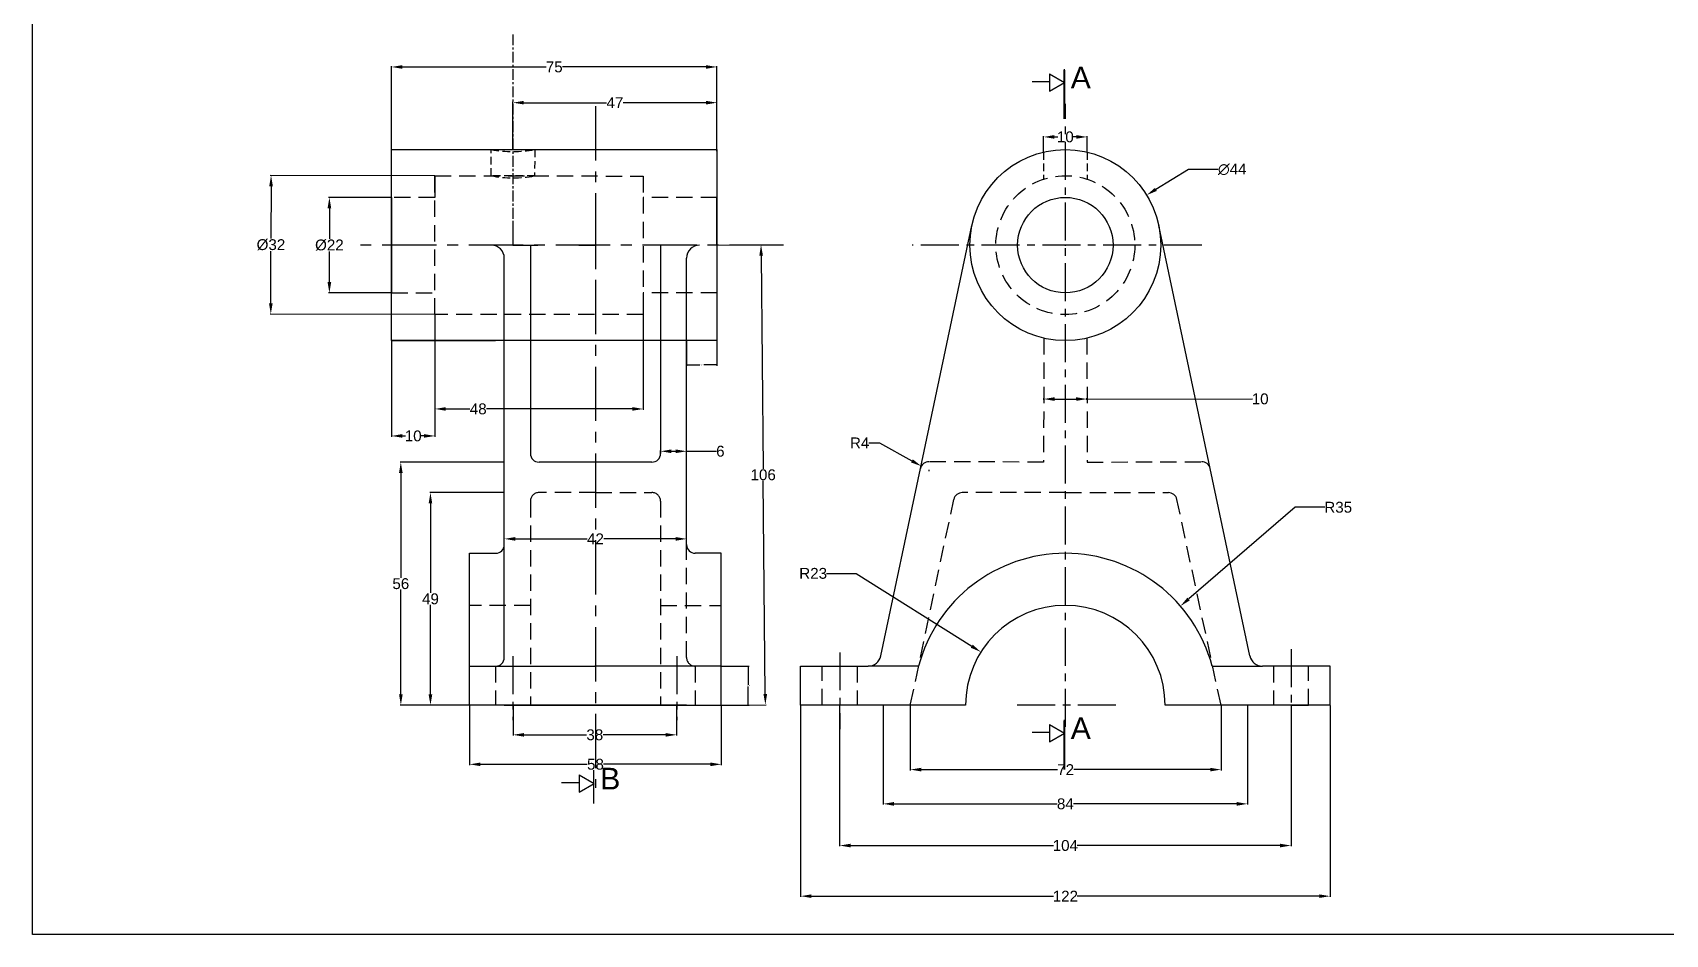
# Model space of a CAD drawing. Header units: inches. Extents: x 257 to 1980, y -66 to 1009.
# Drawn here: x 256.8 to 633, y 600.9 to 808.6 of the extents above; entities that cross this region are included whole.
import ezdxf

# ---------------------------------------------------------------- set-up
doc = ezdxf.new("R2010")
doc.units = ezdxf.units.IN
doc.header["$MEASUREMENT"] = 0
doc.linetypes.add('CENTER', pattern=[2, 1.25, -0.25, 0.25, -0.25])
doc.linetypes.add('HIDDEN', pattern=[0.375, 0.25, -0.125])
doc.styles.get("Standard").update_dxf_attribs({"font": 'arial.ttf'})
doc.dimstyles.get("Standard").update_dxf_attribs({"dimtxt": 0.18, "dimasz": 0.18, "dimexe": 0.18, "dimexo": 0.0625, "dimgap": 0.09, "dimtad": 0, "dimtih": 1, "dimtoh": 1, "dimdec": 4, "dimzin": 0, "dimdsep": 46, "dimtxsty": 'Standard', "dimcen": 0.09, "dimadec": 0, "dimazin": 0, "dimtfac": 1, "dimtdec": 4, "dimtofl": 0, "dimtmove": 0, "dimatfit": 3, "dimfxl": 1, "dimtolj": 1, "dimtzin": 0, "dimarcsym": 0})

# ---------------------------------------------------------------- blocks, each defined once
blk = doc.blocks.new('*D355')
at = {"color": 0, "lineweight": -2, "ltscale": 2.5, "transparency": 16777216}
for p, q in [((365.47, 690.7), (365.47, 692.15)), ((407.47, 690.7), (407.47, 692.15))]:
    blk.add_line(p, q, dxfattribs=at)
at = {"color": 3, "lineweight": -2, "ltscale": 2.5, "transparency": 16777216}
for p, q in [((367.97, 691.97), (384.55, 691.97)), ((404.97, 691.97), (388.38, 691.97))]:
    blk.add_line(p, q, dxfattribs=at)
at = {"color": 3, "ltscale": 2.5, "transparency": 16777216}
for points in [[(367.97, 692.38), (367.97, 691.55), (365.47, 691.97)], [(404.97, 692.38), (404.97, 691.55), (407.47, 691.97)]]:
    blk.add_solid(points, dxfattribs=at)
at = {"layer": 'Defpoints', "color": 0, "ltscale": 2.5, "transparency": 16777216}
for p in [(365.47, 690.64), (407.47, 691.97), (407.47, 690.64)]:
    blk.add_point(p, dxfattribs=at)
at = {"color": 3, "lineweight": -2, "ltscale": 2.5, "transparency": 16777216, "insert": (386.47, 691.97), "char_height": 2.5, "attachment_point": 5}
blk.add_mtext('\\A1;42', dxfattribs=at)
blk = doc.blocks.new('*D356')
at = {"color": 0, "lineweight": -2, "ltscale": 2.5, "transparency": 16777216}
for p, q in [((414.53, 759.64), (424.8, 759.74)), ((415.53, 653.64), (425.8, 653.74))]:
    blk.add_line(p, q, dxfattribs=at)
at = {"color": 3, "lineweight": -2, "ltscale": 2.5, "transparency": 16777216}
for p, q in [((424.65, 757.24), (425.11, 708.09)), ((425.6, 656.24), (425.14, 705.35))]:
    blk.add_line(p, q, dxfattribs=at)
at = {"color": 3, "ltscale": 2.5, "transparency": 16777216}
for points in [[(425.06, 757.24), (424.23, 757.23), (424.62, 759.74)], [(426.02, 656.24), (425.18, 656.23), (425.62, 653.74)]]:
    blk.add_solid(points, dxfattribs=at)
at = {"layer": 'Defpoints', "color": 0, "ltscale": 2.5, "transparency": 16777216}
for p in [(414.47, 759.64), (415.47, 653.64), (425.62, 653.74)]:
    blk.add_point(p, dxfattribs=at)
at = {"color": 3, "lineweight": -2, "ltscale": 2.5, "transparency": 16777216, "insert": (425.12, 706.72), "char_height": 2.5, "attachment_point": 5}
blk.add_mtext('\\A1;106', dxfattribs=at)
blk = doc.blocks.new('*D357')
at = {"color": 0, "lineweight": -2, "ltscale": 2.5, "transparency": 16777216}
for p, q in [((339.47, 781.7), (339.47, 800.87)), ((414.47, 781.7), (414.47, 800.87))]:
    blk.add_line(p, q, dxfattribs=at)
at = {"color": 3, "lineweight": -2, "ltscale": 2.5, "transparency": 16777216}
for p, q in [((341.97, 800.69), (375.09, 800.69)), ((411.97, 800.69), (378.85, 800.69))]:
    blk.add_line(p, q, dxfattribs=at)
at = {"color": 3, "ltscale": 2.5, "transparency": 16777216}
for points in [[(341.97, 801.1), (341.97, 800.27), (339.47, 800.69)], [(411.97, 801.1), (411.97, 800.27), (414.47, 800.69)]]:
    blk.add_solid(points, dxfattribs=at)
at = {"layer": 'Defpoints', "color": 0, "ltscale": 2.5, "transparency": 16777216}
for p in [(414.47, 800.69), (339.47, 781.64), (414.47, 781.64)]:
    blk.add_point(p, dxfattribs=at)
at = {"color": 3, "lineweight": -2, "ltscale": 2.5, "transparency": 16777216, "insert": (376.97, 800.69), "char_height": 2.5, "attachment_point": 5}
blk.add_mtext('\\A1;75', dxfattribs=at)
blk = doc.blocks.new('*D358')
at = {"color": 0, "lineweight": -2, "ltscale": 2.5, "transparency": 16777216}
for p, q in [((367.46, 781.7), (367.46, 792.64)), ((414.47, 781.26), (414.47, 792.64))]:
    blk.add_line(p, q, dxfattribs=at)
at = {"color": 3, "lineweight": -2, "ltscale": 2.5, "transparency": 16777216}
for p, q in [((369.96, 792.46), (389.03, 792.46)), ((411.97, 792.46), (392.89, 792.46))]:
    blk.add_line(p, q, dxfattribs=at)
at = {"color": 3, "ltscale": 2.5, "transparency": 16777216}
for points in [[(369.96, 792.88), (369.96, 792.05), (367.46, 792.46)], [(411.97, 792.88), (411.97, 792.05), (414.47, 792.46)]]:
    blk.add_solid(points, dxfattribs=at)
at = {"layer": 'Defpoints', "color": 0, "ltscale": 2.5, "transparency": 16777216}
for p in [(414.47, 792.46), (367.46, 781.64), (414.47, 781.2)]:
    blk.add_point(p, dxfattribs=at)
at = {"color": 3, "lineweight": -2, "ltscale": 2.5, "transparency": 16777216, "insert": (390.96, 792.46), "char_height": 2.5, "attachment_point": 5}
blk.add_mtext('\\A1;47', dxfattribs=at)
blk = doc.blocks.new('*D359')
at = {"color": 0, "lineweight": -2, "ltscale": 2.5, "transparency": 16777216}
for p, q in [((339.4, 770.64), (324.98, 770.64)), ((339.4, 748.64), (324.98, 748.64))]:
    blk.add_line(p, q, dxfattribs=at)
at = {"color": 3, "lineweight": -2, "ltscale": 2.5, "transparency": 16777216}
for p, q in [((325.16, 768.14), (325.16, 761.08)), ((325.16, 751.14), (325.16, 758.21))]:
    blk.add_line(p, q, dxfattribs=at)
at = {"color": 3, "ltscale": 2.5, "transparency": 16777216}
for points in [[(324.74, 768.14), (325.58, 768.14), (325.16, 770.64)], [(324.74, 751.14), (325.58, 751.14), (325.16, 748.64)]]:
    blk.add_solid(points, dxfattribs=at)
at = {"layer": 'Defpoints', "color": 0, "ltscale": 2.5, "transparency": 16777216}
for p in [(325.16, 770.64), (339.47, 770.64), (339.47, 748.64)]:
    blk.add_point(p, dxfattribs=at)
at = {"color": 3, "lineweight": -2, "ltscale": 2.5, "transparency": 16777216, "insert": (325.16, 759.64), "char_height": 2.5, "attachment_point": 5}
blk.add_mtext('\\A1;%%C22', dxfattribs=at)
blk = doc.blocks.new('*D360')
at = {"color": 0, "lineweight": -2, "ltscale": 2.5, "transparency": 16777216}
for p, q in [((349.47, 775.64), (311.54, 775.72)), ((349.4, 743.64), (311.48, 743.72))]:
    blk.add_line(p, q, dxfattribs=at)
at = {"color": 3, "lineweight": -2, "ltscale": 2.5, "transparency": 16777216}
for p, q in [((311.72, 773.21), (311.7, 761.15)), ((311.67, 746.21), (311.69, 758.28))]:
    blk.add_line(p, q, dxfattribs=at)
at = {"color": 3, "ltscale": 2.5, "transparency": 16777216}
for points in [[(311.3, 773.22), (312.14, 773.21), (311.72, 775.71)], [(311.25, 746.22), (312.08, 746.21), (311.66, 743.71)]]:
    blk.add_solid(points, dxfattribs=at)
at = {"layer": 'Defpoints', "color": 0, "ltscale": 2.5, "transparency": 16777216}
for p in [(311.72, 775.71), (349.53, 775.64), (349.47, 743.64)]:
    blk.add_point(p, dxfattribs=at)
at = {"color": 3, "lineweight": -2, "ltscale": 2.5, "transparency": 16777216, "insert": (311.69, 759.71), "char_height": 2.5, "attachment_point": 5}
blk.add_mtext('\\A1;%%C32', dxfattribs=at)
blk = doc.blocks.new('*D361')
at = {"color": 0, "lineweight": -2, "ltscale": 2.5, "transparency": 16777216}
for p, q in [((339.47, 737.58), (339.47, 715.5)), ((349.47, 737.58), (349.47, 715.5))]:
    blk.add_line(p, q, dxfattribs=at)
at = {"color": 3, "lineweight": -2, "ltscale": 2.5, "transparency": 16777216}
for p, q in [((341.97, 715.68), (342.71, 715.68)), ((346.97, 715.68), (346.22, 715.68))]:
    blk.add_line(p, q, dxfattribs=at)
at = {"color": 3, "ltscale": 2.5, "transparency": 16777216}
for points in [[(341.97, 716.1), (341.97, 715.27), (339.47, 715.68)], [(346.97, 716.1), (346.97, 715.27), (349.47, 715.68)]]:
    blk.add_solid(points, dxfattribs=at)
at = {"layer": 'Defpoints', "color": 0, "ltscale": 2.5, "transparency": 16777216}
for p in [(339.47, 737.64), (349.47, 737.64), (349.47, 715.68)]:
    blk.add_point(p, dxfattribs=at)
at = {"color": 3, "lineweight": -2, "ltscale": 2.5, "transparency": 16777216, "insert": (344.47, 715.68), "char_height": 2.5, "attachment_point": 5}
blk.add_mtext('\\A1;10', dxfattribs=at)
blk = doc.blocks.new('*D362')
at = {"color": 0, "lineweight": -2, "ltscale": 2.5, "transparency": 16777216}
for p, q in [((349.47, 743.58), (349.47, 721.72)), ((397.47, 743.58), (397.47, 721.72))]:
    blk.add_line(p, q, dxfattribs=at)
at = {"color": 3, "lineweight": -2, "ltscale": 2.5, "transparency": 16777216}
for p, q in [((351.97, 721.9), (357.52, 721.9)), ((394.97, 721.9), (361.39, 721.9))]:
    blk.add_line(p, q, dxfattribs=at)
at = {"color": 3, "ltscale": 2.5, "transparency": 16777216}
for points in [[(351.97, 722.32), (351.97, 721.49), (349.47, 721.9)], [(394.97, 722.32), (394.97, 721.49), (397.47, 721.9)]]:
    blk.add_solid(points, dxfattribs=at)
at = {"layer": 'Defpoints', "color": 0, "ltscale": 2.5, "transparency": 16777216}
for p in [(349.47, 743.64), (397.47, 743.64), (397.47, 721.9)]:
    blk.add_point(p, dxfattribs=at)
at = {"color": 3, "lineweight": -2, "ltscale": 2.5, "transparency": 16777216, "insert": (359.46, 721.9), "char_height": 2.5, "attachment_point": 5}
blk.add_mtext('\\A1;48', dxfattribs=at)
blk = doc.blocks.new('*D363')
at = {"color": 0, "lineweight": -2, "ltscale": 0.5, "transparency": 16777216}
for p, q in [((415.53, 662.64), (421.87, 662.64)), ((421.69, 662.46), (421.69, 658.32)), ((421.69, 653.82), (421.69, 657.96)), ((415.53, 653.64), (421.87, 653.64))]:
    blk.add_line(p, q, dxfattribs=at)
at = {"color": 0, "ltscale": 0.5, "transparency": 16777216}
for points in [[(421.66, 662.46), (421.72, 662.46), (421.69, 662.64)], [(421.66, 653.82), (421.72, 653.82), (421.69, 653.64)]]:
    blk.add_solid(points, dxfattribs=at)
at = {"layer": 'Defpoints', "color": 0, "ltscale": 0.5, "transparency": 16777216}
for p in [(415.47, 662.64), (415.47, 653.64), (421.69, 653.64)]:
    blk.add_point(p, dxfattribs=at)
at = {"color": 0, "lineweight": -2, "ltscale": 0.5, "transparency": 16777216, "insert": (421.69, 658.14), "char_height": 0.18, "attachment_point": 5}
blk.add_mtext('\\A1;9.0000', dxfattribs=at)
blk = doc.blocks.new('*D364')
at = {"color": 0, "lineweight": -2, "ltscale": 2.5, "transparency": 16777216}
for p, q in [((367.47, 653.58), (367.47, 646.64)), ((405.18, 653.58), (405.18, 646.64))]:
    blk.add_line(p, q, dxfattribs=at)
at = {"color": 3, "lineweight": -2, "ltscale": 2.5, "transparency": 16777216}
for p, q in [((369.97, 646.82), (384.44, 646.82)), ((402.68, 646.82), (388.21, 646.82))]:
    blk.add_line(p, q, dxfattribs=at)
at = {"color": 3, "ltscale": 2.5, "transparency": 16777216}
for points in [[(369.97, 647.23), (369.97, 646.4), (367.47, 646.82)], [(402.68, 647.23), (402.68, 646.4), (405.18, 646.82)]]:
    blk.add_solid(points, dxfattribs=at)
at = {"layer": 'Defpoints', "color": 0, "ltscale": 2.5, "transparency": 16777216}
for p in [(367.47, 653.64), (405.18, 653.64), (405.18, 646.82)]:
    blk.add_point(p, dxfattribs=at)
at = {"color": 3, "lineweight": -2, "ltscale": 2.5, "transparency": 16777216, "insert": (386.32, 646.82), "char_height": 2.5, "attachment_point": 5}
blk.add_mtext('\\A1;38', dxfattribs=at)
blk = doc.blocks.new('*D365')
at = {"color": 0, "lineweight": -2, "ltscale": 2.5, "transparency": 16777216}
for p, q in [((357.47, 653.58), (357.47, 639.85)), ((415.47, 653.58), (415.47, 639.85))]:
    blk.add_line(p, q, dxfattribs=at)
at = {"color": 3, "lineweight": -2, "ltscale": 2.5, "transparency": 16777216}
for p, q in [((359.97, 640.03), (384.58, 640.03)), ((412.97, 640.03), (388.35, 640.03))]:
    blk.add_line(p, q, dxfattribs=at)
at = {"color": 3, "ltscale": 2.5, "transparency": 16777216}
for points in [[(359.97, 640.44), (359.97, 639.61), (357.47, 640.03)], [(412.97, 640.44), (412.97, 639.61), (415.47, 640.03)]]:
    blk.add_solid(points, dxfattribs=at)
at = {"layer": 'Defpoints', "color": 0, "ltscale": 2.5, "transparency": 16777216}
for p in [(357.47, 653.64), (415.47, 653.64), (357.47, 640.03)]:
    blk.add_point(p, dxfattribs=at)
at = {"color": 3, "lineweight": -2, "ltscale": 2.5, "transparency": 16777216, "insert": (386.47, 640.03), "char_height": 2.5, "attachment_point": 5}
blk.add_mtext('\\A1;58', dxfattribs=at)
blk = doc.blocks.new('*D366')
at = {"color": 0, "lineweight": -2, "ltscale": 2.5, "transparency": 16777216}
for p, q in [((365.4, 702.64), (348.27, 702.64)), ((365.4, 653.64), (348.27, 653.64))]:
    blk.add_line(p, q, dxfattribs=at)
at = {"color": 3, "lineweight": -2, "ltscale": 2.5, "transparency": 16777216}
for p, q in [((348.45, 700.14), (348.45, 679.51)), ((348.45, 656.14), (348.45, 676.77))]:
    blk.add_line(p, q, dxfattribs=at)
at = {"color": 3, "ltscale": 2.5, "transparency": 16777216}
for points in [[(348.86, 700.14), (348.03, 700.14), (348.45, 702.64)], [(348.87, 656.14), (348.03, 656.14), (348.45, 653.64)]]:
    blk.add_solid(points, dxfattribs=at)
at = {"layer": 'Defpoints', "color": 0, "ltscale": 2.5, "transparency": 16777216}
for p in [(365.46, 702.64), (348.45, 653.64), (365.47, 653.64)]:
    blk.add_point(p, dxfattribs=at)
at = {"color": 3, "lineweight": -2, "ltscale": 2.5, "transparency": 16777216, "insert": (348.45, 678.14), "char_height": 2.5, "attachment_point": 5}
blk.add_mtext('\\A1;49', dxfattribs=at)
blk = doc.blocks.new('*D354')
at = {"color": 0, "lineweight": -2, "ltscale": 2.5, "transparency": 16777216}
for p, q in [((365.4, 709.64), (341.44, 709.64)), ((365.4, 653.64), (341.45, 653.64))]:
    blk.add_line(p, q, dxfattribs=at)
at = {"color": 3, "lineweight": -2, "ltscale": 2.5, "transparency": 16777216}
for p, q in [((341.62, 707.14), (341.62, 683.01)), ((341.63, 656.14), (341.62, 680.27))]:
    blk.add_line(p, q, dxfattribs=at)
at = {"color": 3, "ltscale": 2.5, "transparency": 16777216}
for points in [[(342.04, 707.14), (341.2, 707.14), (341.62, 709.64)], [(342.04, 656.14), (341.21, 656.14), (341.63, 653.64)]]:
    blk.add_solid(points, dxfattribs=at)
at = {"layer": 'Defpoints', "color": 0, "ltscale": 2.5, "transparency": 16777216}
for p in [(365.46, 709.64), (341.63, 653.64), (365.47, 653.64)]:
    blk.add_point(p, dxfattribs=at)
at = {"color": 3, "lineweight": -2, "ltscale": 2.5, "transparency": 16777216, "insert": (341.62, 681.64), "char_height": 2.5, "attachment_point": 5}
blk.add_mtext('\\A1;56', dxfattribs=at)
blk = doc.blocks.new('*D367')
at = {"color": 0, "lineweight": -2, "ltscale": 7, "transparency": 16777216}
for p, q in [((407.47, 737.58), (407.47, 731.86)), ((414.47, 737.58), (414.47, 731.86)), ((407.65, 732.04), (410.5, 732.04)), ((414.29, 732.04), (411.43, 732.04))]:
    blk.add_line(p, q, dxfattribs=at)
at = {"color": 0, "ltscale": 7, "transparency": 16777216}
for points in [[(407.65, 732.07), (407.65, 732.01), (407.47, 732.04)], [(414.29, 732.07), (414.29, 732.01), (414.47, 732.04)]]:
    blk.add_solid(points, dxfattribs=at)
at = {"layer": 'Defpoints', "color": 0, "ltscale": 7, "transparency": 16777216}
for p in [(407.47, 737.64), (414.47, 737.64), (414.47, 732.04)]:
    blk.add_point(p, dxfattribs=at)
at = {"color": 0, "lineweight": -2, "ltscale": 7, "transparency": 16777216, "insert": (410.97, 732.04), "char_height": 0.18, "attachment_point": 5}
blk.add_mtext('\\A1;7.0000', dxfattribs=at)
blk = doc.blocks.new('*D368')
at = {"color": 0, "lineweight": -2, "ltscale": 2.5, "transparency": 16777216}
for p, q in [((401.47, 711.7), (401.47, 712.33)), ((407.47, 711.7), (407.47, 712.33))]:
    blk.add_line(p, q, dxfattribs=at)
at = {"color": 3, "lineweight": -2, "ltscale": 2.5, "transparency": 16777216}
for p, q in [((403.97, 712.15), (404.97, 712.15)), ((407.47, 712.15), (414.33, 712.15))]:
    blk.add_line(p, q, dxfattribs=at)
at = {"color": 3, "ltscale": 2.5, "transparency": 16777216}
for points in [[(403.97, 712.57), (403.97, 711.73), (401.47, 712.15)], [(404.97, 712.57), (404.97, 711.73), (407.47, 712.15)]]:
    blk.add_solid(points, dxfattribs=at)
at = {"layer": 'Defpoints', "color": 0, "ltscale": 2.5, "transparency": 16777216}
for p in [(401.47, 711.64), (407.47, 712.15), (407.47, 711.64)]:
    blk.add_point(p, dxfattribs=at)
at = {"color": 3, "lineweight": -2, "ltscale": 2.5, "transparency": 16777216, "insert": (415.25, 712.15), "char_height": 2.5, "attachment_point": 5}
blk.add_mtext('\\A1;6', dxfattribs=at)
blk = doc.blocks.new('*D381')
at = {"color": 0, "lineweight": -2, "ltscale": 2.5, "transparency": 16777216}
for p, q in [((433.74, 653.58), (433.74, 609.47)), ((555.74, 653.58), (555.74, 609.47))]:
    blk.add_line(p, q, dxfattribs=at)
at = {"color": 3, "lineweight": -2, "ltscale": 2.5, "transparency": 16777216}
for p, q in [((436.24, 609.65), (492.02, 609.65)), ((553.24, 609.65), (497.46, 609.65))]:
    blk.add_line(p, q, dxfattribs=at)
at = {"color": 3, "ltscale": 2.5, "transparency": 16777216}
for points in [[(436.24, 610.07), (436.24, 609.24), (433.74, 609.65)], [(553.24, 610.07), (553.24, 609.24), (555.74, 609.65)]]:
    blk.add_solid(points, dxfattribs=at)
at = {"layer": 'Defpoints', "color": 0, "ltscale": 2.5, "transparency": 16777216}
for p in [(433.74, 653.64), (555.74, 653.64), (555.74, 609.65)]:
    blk.add_point(p, dxfattribs=at)
at = {"color": 3, "lineweight": -2, "ltscale": 2.5, "transparency": 16777216, "insert": (494.74, 609.65), "char_height": 2.5, "attachment_point": 5}
blk.add_mtext('\\A1;122', dxfattribs=at)
blk = doc.blocks.new('*D382')
at = {"color": 0, "lineweight": -2, "ltscale": 2.5, "transparency": 16777216}
for p, q in [((442.74, 653.58), (442.74, 621.14)), ((546.74, 653.58), (546.74, 621.14))]:
    blk.add_line(p, q, dxfattribs=at)
at = {"color": 3, "lineweight": -2, "ltscale": 2.5, "transparency": 16777216}
for p, q in [((445.24, 621.32), (492.01, 621.32)), ((544.24, 621.32), (497.47, 621.32))]:
    blk.add_line(p, q, dxfattribs=at)
at = {"color": 3, "ltscale": 2.5, "transparency": 16777216}
for points in [[(445.24, 621.73), (445.24, 620.9), (442.74, 621.32)], [(544.24, 621.73), (544.24, 620.9), (546.74, 621.32)]]:
    blk.add_solid(points, dxfattribs=at)
at = {"layer": 'Defpoints', "color": 0, "ltscale": 2.5, "transparency": 16777216}
for p in [(442.74, 653.64), (546.74, 653.64), (546.74, 621.32)]:
    blk.add_point(p, dxfattribs=at)
at = {"color": 3, "lineweight": -2, "ltscale": 2.5, "transparency": 16777216, "insert": (494.74, 621.32), "char_height": 2.5, "attachment_point": 5}
blk.add_mtext('\\A1;104', dxfattribs=at)
blk = doc.blocks.new('*D383')
at = {"color": 0, "lineweight": -2, "ltscale": 2.5, "transparency": 16777216}
for p, q in [((452.74, 653.58), (452.74, 630.74)), ((536.74, 653.58), (536.74, 630.74))]:
    blk.add_line(p, q, dxfattribs=at)
at = {"color": 3, "lineweight": -2, "ltscale": 2.5, "transparency": 16777216}
for p, q in [((455.24, 630.92), (492.87, 630.92)), ((534.24, 630.92), (496.62, 630.92))]:
    blk.add_line(p, q, dxfattribs=at)
at = {"color": 3, "ltscale": 2.5, "transparency": 16777216}
for points in [[(455.24, 631.34), (455.24, 630.5), (452.74, 630.92)], [(534.24, 631.34), (534.24, 630.5), (536.74, 630.92)]]:
    blk.add_solid(points, dxfattribs=at)
at = {"layer": 'Defpoints', "color": 0, "ltscale": 2.5, "transparency": 16777216}
for p in [(452.74, 653.64), (536.74, 653.64), (536.74, 630.92)]:
    blk.add_point(p, dxfattribs=at)
at = {"color": 3, "lineweight": -2, "ltscale": 2.5, "transparency": 16777216, "insert": (494.74, 630.92), "char_height": 2.5, "attachment_point": 5}
blk.add_mtext('\\A1;84', dxfattribs=at)
blk = doc.blocks.new('*D384')
at = {"color": 0, "lineweight": -2, "ltscale": 2.5, "transparency": 16777216}
for p, q in [((459.02, 653.58), (459.02, 638.63)), ((530.62, 653.58), (530.62, 638.63))]:
    blk.add_line(p, q, dxfattribs=at)
at = {"color": 3, "lineweight": -2, "ltscale": 2.5, "transparency": 16777216}
for p, q in [((461.52, 638.81), (492.96, 638.81)), ((528.12, 638.81), (496.68, 638.81))]:
    blk.add_line(p, q, dxfattribs=at)
at = {"color": 3, "ltscale": 2.5, "transparency": 16777216}
for points in [[(461.52, 639.23), (461.52, 638.39), (459.02, 638.81)], [(528.12, 639.23), (528.12, 638.39), (530.62, 638.81)]]:
    blk.add_solid(points, dxfattribs=at)
at = {"layer": 'Defpoints', "color": 0, "ltscale": 2.5, "transparency": 16777216}
for p in [(459.02, 653.64), (530.62, 653.64), (530.62, 638.81)]:
    blk.add_point(p, dxfattribs=at)
at = {"color": 3, "lineweight": -2, "ltscale": 2.5, "transparency": 16777216, "insert": (494.82, 638.81), "char_height": 2.5, "attachment_point": 5}
blk.add_mtext('\\A1;72', dxfattribs=at)
blk = doc.blocks.new('*D385')
at = {"color": 0, "lineweight": -2, "ltscale": 2.5, "transparency": 16777216}
for p, q in [((489.75, 723.99), (489.75, 724.36)), ((499.73, 724), (499.73, 724.36))]:
    blk.add_line(p, q, dxfattribs=at)
at = {"color": 3, "lineweight": -2, "ltscale": 2.5, "transparency": 16777216}
for p, q in [((492.25, 724.18), (497.23, 724.18)), ((499.73, 724.18), (537.87, 724.21))]:
    blk.add_line(p, q, dxfattribs=at)
at = {"color": 3, "ltscale": 2.5, "transparency": 16777216}
for points in [[(492.25, 724.6), (492.25, 723.76), (489.75, 724.18)], [(497.23, 724.6), (497.24, 723.77), (499.73, 724.18)]]:
    blk.add_solid(points, dxfattribs=at)
at = {"layer": 'Defpoints', "color": 0, "ltscale": 2.5, "transparency": 16777216}
for p in [(489.75, 723.93), (499.73, 724.18), (499.73, 723.93)]:
    blk.add_point(p, dxfattribs=at)
at = {"color": 3, "lineweight": -2, "ltscale": 2.5, "transparency": 16777216, "insert": (539.63, 724.21), "char_height": 2.5, "attachment_point": 5}
blk.add_mtext('\\A1;10', dxfattribs=at)
blk = doc.blocks.new('*D386')
at = {"color": 3, "lineweight": -2, "ltscale": 2.5, "transparency": 16777216}
for p, q in [((547.68, 699.24), (523.16, 678.12)), ((554.53, 699.24), (547.68, 699.24))]:
    blk.add_line(p, q, dxfattribs=at)
at = {"color": 0, "lineweight": -2, "ltscale": 2.5, "transparency": 16777216}
for p, q in [((494.65, 653.64), (494.83, 653.64)), ((494.74, 653.55), (494.74, 653.73))]:
    blk.add_line(p, q, dxfattribs=at)
at = {"color": 3, "ltscale": 2.5, "transparency": 16777216}
blk.add_solid([(522.88, 678.43), (523.43, 677.8), (521.26, 676.48)], dxfattribs=at)
at = {"layer": 'Defpoints', "color": 0, "ltscale": 2.5, "transparency": 16777216}
for p in [(521.26, 676.48), (494.74, 653.64)]:
    blk.add_point(p, dxfattribs=at)
at = {"color": 3, "lineweight": -2, "ltscale": 2.5, "transparency": 16777216, "insert": (557.62, 699.24), "char_height": 2.5, "attachment_point": 5}
blk.add_mtext('\\A1;R35', dxfattribs=at)
blk = doc.blocks.new('*D387')
at = {"color": 3, "lineweight": -2, "ltscale": 2.5, "transparency": 16777216}
for p, q in [((439.7, 684.01), (446.57, 684.01)), ((446.57, 684.01), (473.17, 667.24))]:
    blk.add_line(p, q, dxfattribs=at)
at = {"color": 0, "lineweight": -2, "ltscale": 2.5, "transparency": 16777216}
for p, q in [((494.65, 653.64), (494.83, 653.64)), ((494.74, 653.55), (494.74, 653.73))]:
    blk.add_line(p, q, dxfattribs=at)
at = {"color": 3, "ltscale": 2.5, "transparency": 16777216}
blk.add_solid([(473.39, 667.59), (472.95, 666.89), (475.29, 665.91)], dxfattribs=at)
at = {"layer": 'Defpoints', "color": 0, "ltscale": 2.5, "transparency": 16777216}
for p in [(475.29, 665.91), (494.74, 653.64)]:
    blk.add_point(p, dxfattribs=at)
at = {"color": 3, "lineweight": -2, "ltscale": 2.5, "transparency": 16777216, "insert": (436.63, 684.01), "char_height": 2.5, "attachment_point": 5}
blk.add_mtext('\\A1;R23', dxfattribs=at)
blk = doc.blocks.new('*D388')
at = {"color": 3, "lineweight": -2, "ltscale": 2.5, "transparency": 16777216}
for p, q in [((523.09, 777.09), (515.61, 772.48)), ((529.96, 777.09), (523.09, 777.09))]:
    blk.add_line(p, q, dxfattribs=at)
at = {"color": 0, "lineweight": -2, "ltscale": 2.5, "transparency": 16777216}
for p, q in [((494.65, 759.64), (494.83, 759.64)), ((494.74, 759.55), (494.74, 759.73))]:
    blk.add_line(p, q, dxfattribs=at)
at = {"color": 3, "ltscale": 2.5, "transparency": 16777216}
blk.add_solid([(515.39, 772.84), (515.83, 772.13), (513.48, 771.17)], dxfattribs=at)
at = {"layer": 'Defpoints', "color": 0, "ltscale": 2.5, "transparency": 16777216}
for p in [(513.48, 771.17), (476.01, 748.11)]:
    blk.add_point(p, dxfattribs=at)
at = {"color": 3, "lineweight": -2, "ltscale": 2.5, "transparency": 16777216, "insert": (533.2, 777.09), "char_height": 2.5, "attachment_point": 5}
blk.add_mtext('\\A1;∅44', dxfattribs=at)
blk = doc.blocks.new('*D389')
at = {"color": 0, "lineweight": -2, "ltscale": 2.5, "transparency": 16777216}
for p, q in [((489.74, 781.13), (489.74, 784.75)), ((499.74, 781.13), (499.74, 784.75))]:
    blk.add_line(p, q, dxfattribs=at)
at = {"color": 3, "lineweight": -2, "ltscale": 2.5, "transparency": 16777216}
for p, q in [((492.24, 784.57), (492.98, 784.57)), ((497.24, 784.57), (496.5, 784.57))]:
    blk.add_line(p, q, dxfattribs=at)
at = {"color": 3, "ltscale": 2.5, "transparency": 16777216}
for points in [[(492.24, 784.99), (492.24, 784.15), (489.74, 784.57)], [(497.24, 784.99), (497.24, 784.15), (499.74, 784.57)]]:
    blk.add_solid(points, dxfattribs=at)
at = {"layer": 'Defpoints', "color": 0, "ltscale": 2.5, "transparency": 16777216}
for p in [(499.74, 784.57), (489.74, 781.07), (499.74, 781.07)]:
    blk.add_point(p, dxfattribs=at)
at = {"color": 3, "lineweight": -2, "ltscale": 2.5, "transparency": 16777216, "insert": (494.74, 784.57), "char_height": 2.5, "attachment_point": 5}
blk.add_mtext('\\A1;10', dxfattribs=at)
blk = doc.blocks.new('*D390')
at = {"color": 3, "lineweight": -2, "ltscale": 2.5, "transparency": 16777216}
for p, q in [((449.44, 714.08), (451.94, 714.08)), ((451.94, 714.08), (459.39, 709.94))]:
    blk.add_line(p, q, dxfattribs=at)
at = {"color": 0, "lineweight": -2, "ltscale": 2.5, "transparency": 16777216}
for p, q in [((463.24, 707.75), (463.42, 707.75)), ((463.33, 707.66), (463.33, 707.84))]:
    blk.add_line(p, q, dxfattribs=at)
at = {"color": 3, "ltscale": 2.5, "transparency": 16777216}
blk.add_solid([(459.59, 710.3), (459.19, 709.57), (461.58, 708.72)], dxfattribs=at)
at = {"layer": 'Defpoints', "color": 0, "ltscale": 2.5, "transparency": 16777216}
for p in [(461.58, 708.72), (463.33, 707.75)]:
    blk.add_point(p, dxfattribs=at)
at = {"color": 3, "lineweight": -2, "ltscale": 2.5, "transparency": 16777216, "insert": (447.34, 714.08), "char_height": 2.5, "width": 6.6667, "attachment_point": 5}
blk.add_mtext('\\A1;R4', dxfattribs=at)

msp = doc.modelspace()

# ---------------------------------------------------------------- linework, layer by layer
at = {"color": 6}
for p, q in [((256.78479, 600.86049), (256.78479, 1008.60765)), ((491.09664, 799.13389), (491.09664, 795.13389)), ((491.09664, 799.13389), (494.56074, 797.13389)), ((494.50434, 792.48081), (494.51696, 800.15166)), ((491.16216, 797.23632), (487.09291, 797.23688)), ((491.16216, 647.34335), (487.09291, 647.34391)), ((491.09664, 649.24092), (491.09664, 645.24092)), ((491.09664, 649.24092), (494.56074, 647.24092)), ((494.50434, 642.58784), (494.51696, 650.25869)), ((382.67805, 637.63389), (382.67805, 633.63389)), ((382.67805, 637.63389), (386.14215, 635.63389)), ((386.08575, 630.98081), (386.09837, 638.65166)), ((382.74357, 635.73632), (378.67432, 635.73688)), ((1082.2377, 600.86049), (256.78479, 600.86049))]:
    msp.add_line(p, q, dxfattribs=at)
at = {"color": 1, "linetype": 'CENTER', "lineweight": -2, "ltscale": 2}
msp.add_line((367.4661, 808.20332), (367.4661, 765.20332), dxfattribs=at)
at = {"color": 6, "lineweight": 40, "ltscale": 0.5}
for p, q in [((494.58136, 788.70335), (494.58136, 799.95063)), ((494.58136, 638.81038), (494.58136, 650.05766))]:
    msp.add_line(p, q, dxfattribs=at)
for p, q in [((491.09664, 795.13389), (494.56074, 797.13389)), ((491.09664, 645.24092), (494.56074, 647.24092)), ((382.67805, 633.63389), (386.14215, 635.63389))]:
    msp.add_line(p, q)
at = {"color": 1, "linetype": 'CENTER', "lineweight": -2, "ltscale": 10}
for p, q in [((386.4661, 791.64211), (386.4661, 634.64211)), ((429.82368, 759.64211), (330.32368, 759.64211))]:
    msp.add_line(p, q, dxfattribs=at)
at = {"color": 1, "linetype": 'CENTER', "lineweight": -2, "ltscale": 7}
for p, q in [((494.74227, 648.70332), (494.74227, 792.20332)), ((526.20616, 759.64211), (459.43124, 759.64211)), ((546.74227, 666.53904), (546.74227, 650.51299)), ((367.4661, 664.94816), (367.4661, 650.21089)), ((405.18126, 664.94816), (405.18126, 650.21089)), ((442.74227, 665.82668), (442.74227, 648.13873)), ((506.40227, 653.64211), (482.90227, 653.64211))]:
    msp.add_line(p, q, dxfattribs=at)
at = {"color": 4, "lineweight": -2, "ltscale": 0.5}
for p, q in [((339.4661, 781.64211), (414.4661, 781.64211)), ((339.4661, 737.64211), (339.4661, 781.64211)), ((414.4661, 781.64211), (414.4661, 737.64211)), ((349.4661, 775.64211), (349.4661, 770.64211)), ((339.4661, 770.64211), (339.4661, 748.64211)), ((414.4661, 759.64211), (414.4661, 770.64211)), ((461.36892, 708.1628), (473.21831, 764.19397)), ((528.11562, 708.1628), (516.26622, 764.19397)), ((365.4661, 690.64211), (365.44203, 757.0214)), ((371.4661, 759.64211), (371.4661, 711.64211)), ((401.4661, 759.64211), (401.4661, 711.64211)), ((407.4661, 690.64211), (407.4661, 756.64211)), ((397.4661, 748.64211), (397.4661, 743.64211)), ((339.46608, 737.64217), (363.46608, 737.64217)), ((414.4661, 737.64211), (339.4661, 737.64211)), ((365.4661, 709.64211), (365.4661, 737.64211)), ((399.4661, 709.64211), (373.4661, 709.64211)), ((452.24544, 665.0214), (461.36892, 708.1628)), ((537.2391, 665.0214), (528.11562, 708.1628)), ((357.4661, 653.64211), (357.4661, 688.64211)), ((357.4661, 688.64211), (363.4661, 688.64211)), ((365.4661, 664.64211), (365.4661, 690.64211)), ((415.4661, 688.64211), (409.4661, 688.64211)), ((415.4661, 653.64211), (415.4661, 688.64211)), ((357.4661, 653.64211), (357.4661, 662.64211)), ((357.4661, 662.64211), (363.4661, 662.64211)), ((363.4661, 662.64211), (386.60853, 662.64211)), ((409.4661, 662.64211), (386.32368, 662.64211)), ((415.4661, 662.64211), (409.4661, 662.64211)), ((415.4661, 653.64211), (415.4661, 662.64211)), ((433.74227, 653.64211), (433.74227, 662.64211)), ((433.74227, 662.64211), (442.74227, 662.64211)), ((438.74227, 662.64211), (446.74227, 662.64211)), ((442.74227, 662.64211), (449.31035, 662.64211)), ((451.74227, 662.64211), (449.31035, 662.64211)), ((460.9192, 662.64211), (451.74227, 662.64211)), ((528.56534, 662.64211), (537.74227, 662.64211)), ((537.74227, 662.64211), (540.17418, 662.64211)), ((546.74227, 662.64211), (540.17418, 662.64211)), ((550.74227, 662.64211), (542.74227, 662.64211)), ((555.74227, 662.64211), (546.74227, 662.64211)), ((555.74227, 653.64211), (555.74227, 662.64211)), ((365.4661, 653.64211), (357.4661, 653.64211)), ((366.4661, 653.64211), (357.4661, 653.64211)), ((365.4661, 653.64211), (386.4661, 653.64211)), ((386.4661, 653.64211), (366.4661, 653.64211)), ((407.4661, 653.64211), (386.4661, 653.64211)), ((386.4661, 653.64211), (406.4661, 653.64211)), ((406.4661, 653.64211), (415.4661, 653.64211)), ((407.4661, 653.64211), (415.4661, 653.64211)), ((471.74227, 653.64211), (433.74227, 653.64211)), ((442.74227, 653.64211), (438.74227, 653.64211)), ((555.74227, 653.64211), (517.74227, 653.64211)), ((546.74227, 653.64211), (550.74227, 653.64211))]:
    msp.add_line(p, q, dxfattribs=at)
at = {"color": 4, "linetype": 'HIDDEN', "lineweight": -2, "ltscale": 7}
for p, q in [((362.45447, 775.61708), (362.45447, 781.64211)), ((372.4661, 781.64211), (372.45445, 775.5978)), ((489.74227, 781.0664), (489.74227, 774.8408)), ((499.74227, 781.0664), (499.74227, 774.8408)), ((372.45445, 775.5978), (362.45447, 775.61708))]:
    msp.add_line(p, q, dxfattribs=at)
at = {"color": 4, "linetype": 'HIDDEN', "lineweight": -2, "ltscale": 15}
for p, q in [((349.4661, 743.64211), (349.4661, 775.64211)), ((349.4661, 775.64211), (397.46601, 775.54959)), ((397.46601, 775.54959), (397.4661, 770.64211)), ((349.4661, 770.64211), (339.4661, 770.64211)), ((414.4661, 770.64211), (397.4661, 770.64211)), ((397.4661, 770.64211), (397.4661, 748.64211)), ((339.4661, 748.64211), (349.4661, 748.64211)), ((414.4661, 748.64211), (397.4661, 748.64211)), ((397.4661, 743.64211), (349.4661, 743.64211)), ((489.75897, 738.21393), (489.74028, 709.64211)), ((499.72557, 738.21393), (499.74426, 709.64211)), ((489.74028, 709.64211), (463.33374, 709.74898)), ((499.74426, 709.64211), (526.1508, 709.74898)), ((371.4661, 700.64211), (371.4661, 653.64211)), ((386.4661, 702.64211), (373.4661, 702.64211)), ((386.4661, 702.64211), (399.4661, 702.64211)), ((401.4661, 700.64211), (401.4661, 653.64211)), ((459.01589, 653.64211), (469.0429, 701.05592)), ((494.74227, 702.64211), (470.99962, 702.64211)), ((494.74227, 702.64211), (518.48492, 702.64211)), ((530.62158, 653.64211), (520.44164, 701.05592)), ((407.4661, 664.64211), (407.4661, 690.64211)), ((371.4661, 676.64211), (357.4661, 676.64211)), ((401.4661, 676.64211), (415.4661, 676.64211)), ((363.4661, 662.64211), (363.4661, 653.64211)), ((409.4661, 662.64211), (409.4661, 653.64211)), ((438.74227, 653.64211), (438.74227, 662.64211)), ((446.74227, 662.64211), (446.74227, 653.64211)), ((542.74227, 662.64211), (542.74227, 653.64211)), ((550.74227, 653.64211), (550.74227, 662.64211))]:
    msp.add_line(p, q, dxfattribs=at)
at = {"color": 6, "lineweight": -2, "ltscale": 7}
for p, q in [((367.4661, 765.20332), (367.4661, 759.64211)), ((367.4661, 759.64211), (373.1743, 759.64211)), ((382.6743, 759.64211), (386.4661, 759.64211)), ((386.4661, 759.64211), (386.4661, 754.20332))]:
    msp.add_line(p, q, dxfattribs=at)
at = {"lineweight": -2, "ltscale": 7}
msp.add_line((494.74227, 653.73211), (494.74227, 653.73211), dxfattribs=at)
at = {"color": 4, "lineweight": -2, "ltscale": 0.5}
for radius in [22, 22, 11, 11]:
    msp.add_circle((494.74227, 759.64211), radius, dxfattribs=at)
at = {"color": 4, "linetype": 'HIDDEN', "lineweight": -2, "ltscale": 15}
msp.add_circle((494.74227, 759.64211), 16, dxfattribs=at)
at = {"color": 4, "linetype": 'HIDDEN', "lineweight": -2, "ltscale": 7}
for centre, radius, start, end in [((367.46029, 809.79662), 28.59605, 259.9182761, 280.0817239), ((367.50011, 802.30103), 27.15894, 259.2683462, 280.5107723)]:
    msp.add_arc(centre, radius, start, end, dxfattribs=at)
at = {"color": 4, "lineweight": -2, "ltscale": 0.5}
for centre, radius, start, end in [((362.4661, 756.64211), 3, 0, 90), ((410.4661, 756.64211), 3, 90, 180), ((373.4661, 711.64211), 2, 180, 270), ((399.4661, 711.64211), 2, 270, 0), ((463.32565, 707.749), 2, 89.7681154, 168.059105), ((526.15889, 707.749), 2, 11.940895, 90.2318846), ((470.99962, 700.64211), 2, 90, 168.059105), ((518.48492, 700.64211), 2, 11.940895, 90), ((363.4661, 690.64211), 2, 270, 0), ((409.4661, 690.64211), 2, 180, 270), ((494.74227, 653.64211), 35, 14.9005967, 165.0994033), ((494.74227, 653.64211), 23, 0, 180), ((363.4661, 664.64211), 2, 270, 0), ((449.31035, 665.64211), 3, 270, 348.059105), ((540.17418, 665.64211), 3, 191.940895, 270)]:
    msp.add_arc(centre, radius, start, end, dxfattribs=at)
at = {"color": 4, "linetype": 'HIDDEN', "lineweight": -2, "ltscale": 15}
for centre, start, end in [((373.4661, 700.64211), 90, 180), ((399.4661, 700.64211), 0, 90), ((409.4661, 664.64211), 180, 270)]:
    msp.add_arc(centre, 2, start, end, dxfattribs=at)
at = {"color": 6}
for points in [[(491.09664, 799.13389), (491.09664, 795.13389), (494.56074, 797.13389), (491.09664, 799.13389)], [(491.09664, 649.24092), (491.09664, 645.24092), (494.56074, 647.24092), (491.09664, 649.24092)], [(382.67805, 637.63389), (382.67805, 633.63389), (386.14215, 635.63389), (382.67805, 637.63389)]]:
    msp.add_solid(points, dxfattribs=at)

# ---------------------------------------------------------------- texts
for s, p in [('A', (495.9677, 795.73112)), ('A', (495.9677, 645.83815)), ('B', (387.54911, 634.23112))]:
    msp.add_text(s, height=5, dxfattribs=at).set_placement(p)

# ---------------------------------------------------------------- dimensions: what is measured, and where the dimension line sits
at = {"color": 3, "lineweight": -2, "ltscale": 2.5}
for base, p1, p2, picture, middle in [((414.4661, 800.68635), (339.4661, 781.64211), (414.4661, 781.64211), '*D357', (376.9661, 800.68635)), ((499.74227, 784.57041), (489.74227, 781.0664), (499.74227, 781.0664), '*D389', (494.74227, 784.57041)), ((407.4661, 691.96565), (365.4661, 690.64211), (407.4661, 690.64211), '*D355', (386.4661, 691.96565)), ((357.4661, 640.02536), (415.4661, 653.64211), (357.4661, 653.64211), '*D365', (386.4661, 640.02536)), ((405.18126, 646.81739), (367.4661, 653.64211), (405.18126, 653.64211), '*D364', (386.32368, 646.81739)), ((555.74227, 609.65233), (433.74227, 653.64211), (555.74227, 653.64211), '*D381', (494.74227, 609.65233)), ((546.74227, 621.31569), (442.74227, 653.64211), (546.74227, 653.64211), '*D382', (494.74227, 621.31569)), ((536.74227, 630.92054), (452.74227, 653.64211), (536.74227, 653.64211), '*D383', (494.74227, 630.92054)), ((530.62158, 638.81035), (459.01589, 653.64211), (530.62158, 653.64211), '*D384', (494.81874, 638.81035))]:
    dim = msp.add_linear_dim(base=base, p1=p1, p2=p2, dimstyle='Standard', override={"dimtxt": 2.5, "dimasz": 2.5, "dimdec": 0, "dimrnd": 0, "dimclrd": 3, "dimclrt": 3}, dxfattribs=at)
    dim.commit()
    dim.dimension.update_dxf_attribs({"geometry": picture, "text_midpoint": middle})
dim = msp.add_linear_dim(base=(414.4661, 792.46385), p1=(367.46029, 781.64211), p2=(414.4661, 781.20056), text='47', dimstyle='Standard', override={"dimtxt": 2.5, "dimasz": 2.5, "dimdec": 0, "dimrnd": 0, "dimclrd": 3, "dimclrt": 3}, dxfattribs=at)
dim.commit()
dim.dimension.update_dxf_attribs({"geometry": '*D358', "text_midpoint": (390.96319, 792.46385)})
dim = msp.add_aligned_dim(p1=(349.4661, 743.64211), p2=(349.52778, 775.64199), distance=37.80319, text='%%C<>', dimstyle='Standard', override={"dimtxt": 2.5, "dimasz": 2.5, "dimdec": 0, "dimrnd": 0, "dimclrd": 3, "dimclrt": 3}, dxfattribs=at)
dim.commit()
dim.dimension.update_dxf_attribs({"geometry": '*D360', "text_midpoint": (311.69382, 759.71492)})
dim = msp.add_diameter_dim_2p(p1=(476.00627, 748.11118), p2=(513.47826, 771.17305), dimstyle='Standard', override={"dimtxt": 2.5, "dimasz": 2.5, "dimdec": 0, "dimrnd": 0, "dimclrd": 3, "dimclrt": 3}, dxfattribs=at)
dim.commit()
dim.dimension.update_dxf_attribs({"geometry": '*D388', "text_midpoint": (533.19846, 777.08991), "dimtype": 163})
dim = msp.add_linear_dim(base=(325.15871, 770.64211), p1=(339.4661, 748.64211), p2=(339.4661, 770.64211), angle=90, text='%%C<>', dimstyle='Standard', override={"dimtxt": 2.5, "dimasz": 2.5, "dimdec": 0, "dimrnd": 0, "dimclrd": 3, "dimclrt": 3}, dxfattribs=at)
dim.commit()
dim.dimension.update_dxf_attribs({"geometry": '*D359', "text_midpoint": (325.15871, 759.64211)})
for base, p1, p2, angle, picture, middle in [((425.62416, 653.73794), (414.4661, 759.64211), (415.4661, 653.64211), 270.5405102, '*D356', (425.12434, 706.71869)), ((499.73474, 724.18405), (489.74963, 723.92802), (499.73491, 723.93456), 0.0374842, '*D385', (539.62585, 724.20899))]:
    dim = msp.add_linear_dim(base=base, p1=p1, p2=p2, angle=angle, dimstyle='Standard', override={"dimtxt": 2.5, "dimasz": 2.5, "dimdec": 0, "dimrnd": 0, "dimclrd": 3, "dimclrt": 3}, dxfattribs=at)
    dim.commit()
    dim.dimension.update_dxf_attribs({"geometry": picture, "text_midpoint": middle, "dimtype": 161})
for base, p1, p2, picture, middle in [((397.4661, 721.90253), (349.4661, 743.64211), (397.4661, 743.64211), '*D362', (359.4567, 721.90253)), ((407.4661, 712.15031), (401.4661, 711.64211), (407.4661, 711.64211), '*D368', (415.24795, 712.15031))]:
    dim = msp.add_linear_dim(base=base, p1=p1, p2=p2, dimstyle='Standard', override={"dimtxt": 2.5, "dimasz": 2.5, "dimdec": 0, "dimrnd": 0, "dimclrd": 3, "dimclrt": 3}, dxfattribs=at)
    dim.commit()
    dim.dimension.update_dxf_attribs({"geometry": picture, "text_midpoint": middle, "dimtype": 160})
for p1, p2, distance, picture, middle in [((339.46608, 737.64217), (349.46608, 737.64211), -21.95976, '*D361', (344.46594, 715.68237)), ((365.45921, 709.64211), (365.4661, 653.64211), -23.83816, '*D354', (341.6245, 681.63918)), ((365.46175, 702.64211), (365.4661, 653.64211), -17.01434, '*D366', (348.44958, 678.1406))]:
    dim = msp.add_aligned_dim(p1=p1, p2=p2, distance=distance, dimstyle='Standard', override={"dimtxt": 2.5, "dimasz": 2.5, "dimdec": 0, "dimrnd": 0, "dimclrd": 3, "dimclrt": 3}, dxfattribs=at)
    dim.commit()
    dim.dimension.update_dxf_attribs({"geometry": picture, "text_midpoint": middle})
at = {"lineweight": -2, "ltscale": 7}
dim = msp.add_linear_dim(base=(414.4661, 732.03771), p1=(407.4661, 737.64211), p2=(414.4661, 737.64211), dimstyle='Standard', dxfattribs=at)
dim.commit()
dim.dimension.update_dxf_attribs({"geometry": '*D367', "text_midpoint": (410.9661, 732.03771)})
at = {"color": 3, "lineweight": -2, "ltscale": 2.5}
dim = msp.add_radius_dim(center=(463.32565, 707.749), mpoint=(461.57757, 708.72071), text='R4', dimstyle='Standard', override={"dimtxt": 2.5, "dimasz": 2.5, "dimdec": 0, "dimrnd": 0, "dimclrd": 3, "dimclrt": 3}, dxfattribs=at)
dim.commit()
dim.dimension.update_dxf_attribs({"geometry": '*D390', "text_midpoint": (447.34133, 714.07696), "dimtype": 164})
for mpoint, picture, middle in [((521.26126, 676.48381), '*D386', (557.61895, 699.23611)), ((475.28598, 665.90803), '*D387', (436.62784, 684.01136))]:
    dim = msp.add_radius_dim(center=(494.74227, 653.64211), mpoint=mpoint, dimstyle='Standard', override={"dimtxt": 2.5, "dimasz": 2.5, "dimdec": 0, "dimrnd": 0, "dimclrd": 3, "dimclrt": 3}, dxfattribs=at)
    dim.commit()
    dim.dimension.update_dxf_attribs({"geometry": picture, "text_midpoint": middle, "dimtype": 164})
at = {"lineweight": -2, "ltscale": 0.5}
dim = msp.add_linear_dim(base=(421.69018, 653.64211), p1=(415.4661, 662.64211), p2=(415.4661, 653.64211), angle=90, dimstyle='Standard', dxfattribs=at)
dim.commit()
dim.dimension.update_dxf_attribs({"geometry": '*D363', "text_midpoint": (421.69018, 658.14211)})

doc.saveas('drawing.dxf')
